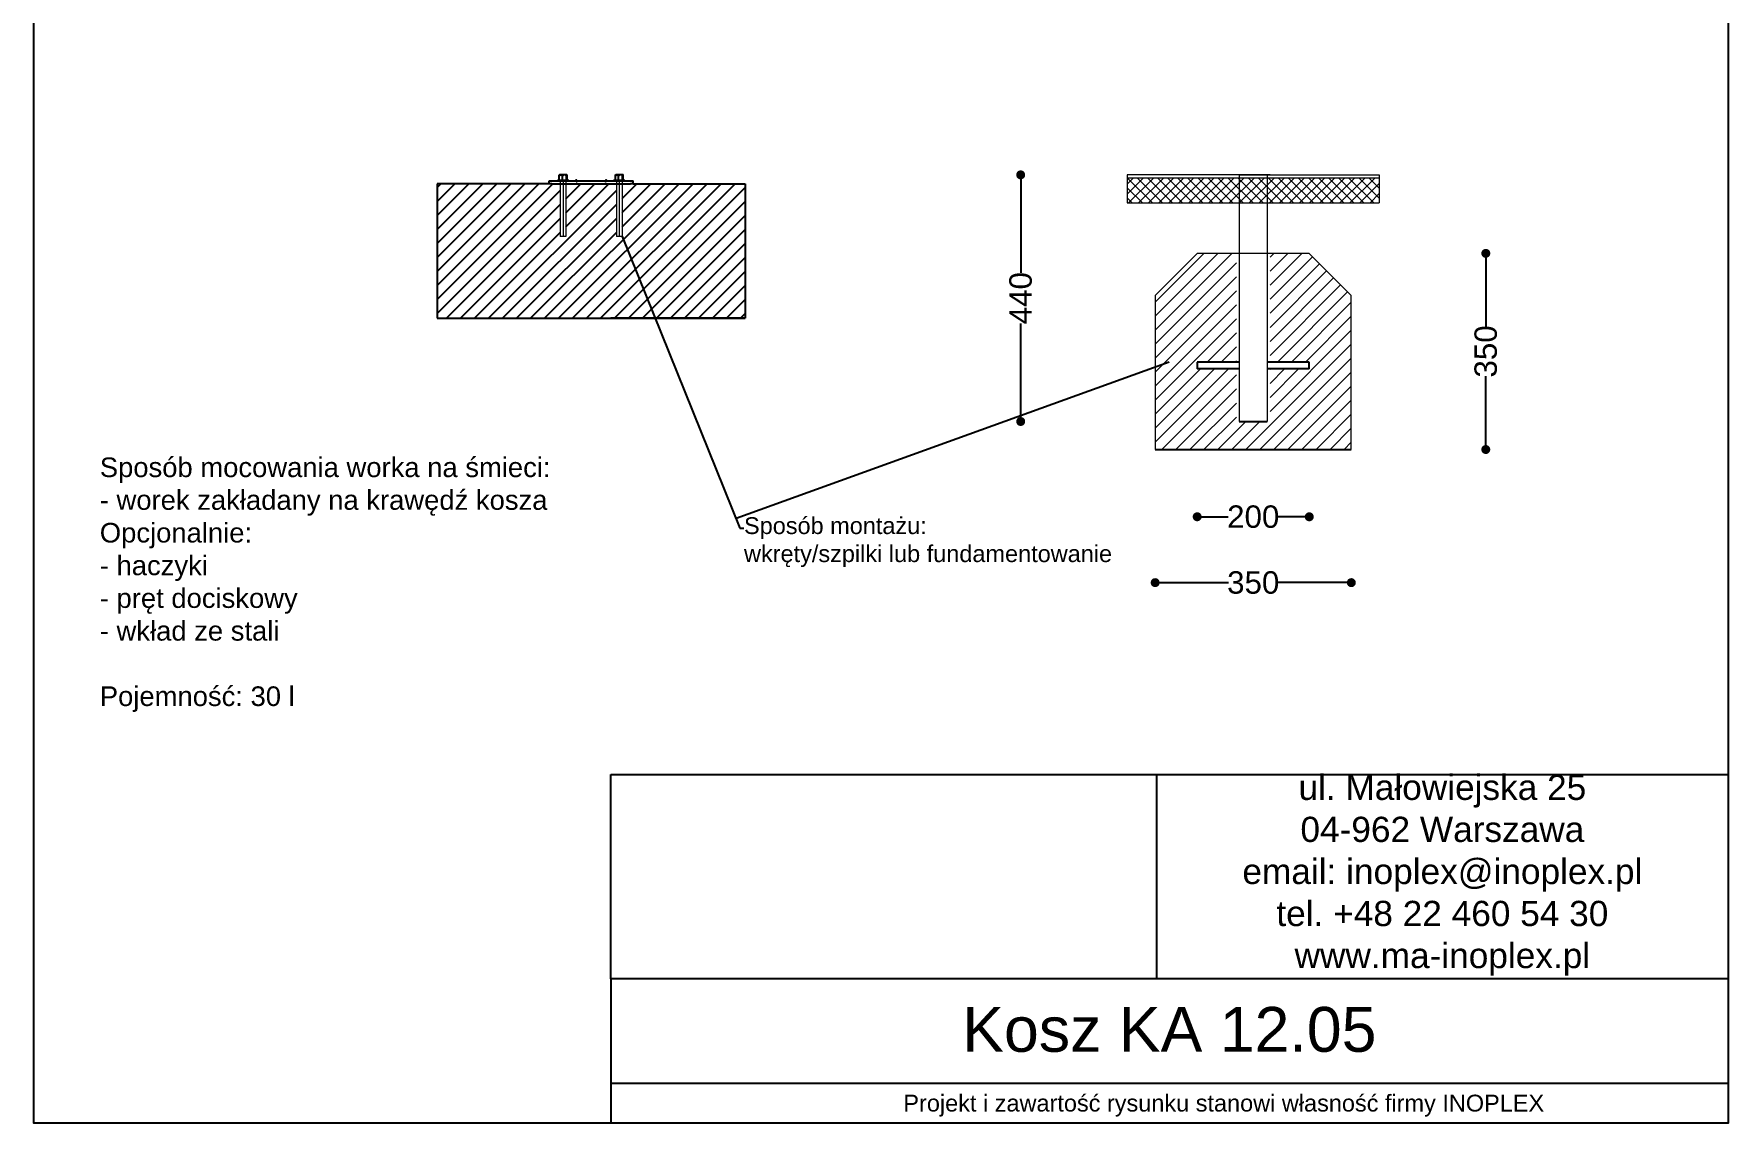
# Model space of a CAD drawing. Header units: millimetres. Extents: x -295 to 2728, y -773 to 3655.
# Drawn here: x -295 to 2728, y -773 to 1171 of the extents above; entities that cross this region are included whole.
import ezdxf
from ezdxf import colors
from ezdxf.entities.mleader import LeaderData, LeaderLine
from ezdxf.math import Vec2, Vec3

# ---------------------------------------------------------------- set-up
doc = ezdxf.new("R2010")
doc.units = ezdxf.units.MM
doc.header["$LTSCALE"] = 6
doc.layers.add('Krawędzie widoczneARTUR', color=7, linetype='Continuous', lineweight=50)
doc.layers.add('stal', color=7, linetype='Continuous', lineweight=20)
doc.styles.get("Standard").update_dxf_attribs({"font": 'arial.ttf'})
doc.dimstyles.get("Standard").update_dxf_attribs({"dimtxt": 0.18, "dimasz": 0.18, "dimexe": 0.18, "dimexo": 0.0625, "dimgap": 0.09, "dimtad": 0, "dimtih": 1, "dimtoh": 1, "dimdec": 4, "dimzin": 0, "dimdsep": 46, "dimtxsty": 'Standard', "dimcen": 0.09, "dimadec": 0, "dimazin": 0, "dimtfac": 1, "dimtdec": 4, "dimtofl": 0, "dimtmove": 0, "dimatfit": 3, "dimfxl": 0, "dimtolj": 1, "dimtzin": 0, "dimarcsym": 0})
picture_1 = doc.add_image_def('image1.png', size_in_pixel=(179, 67))

# ---------------------------------------------------------------- blocks, each defined once
blk = doc.blocks.new('_Dot')
at = {"color": 0, "linetype": 'ByBlock', "lineweight": -2}
blk.add_line((-0.5, 0), (-1, 0), dxfattribs=at)
at = {"color": 0, "linetype": 'ByBlock', "const_width": 0.5}
blk.add_lwpolyline([(-0.25, 0, 1), (0.25, 0, 1)], format="xyb", close=True, dxfattribs=at)
blk = doc.blocks.new('*D15')
at = {"color": 0, "lineweight": -2}
for p, q in [((1721.7, 191.7), (1836.5, 191.7)), ((2039.7, 191.7), (1924.9, 191.7))]:
    blk.add_line(p, q, dxfattribs=at)
at = {"layer": 'Defpoints', "color": 0}
for p in [(1705.7, 429.2), (2055.7, 429.2), (2055.7, 191.7)]:
    blk.add_point(p, dxfattribs=at)
at = {"color": 0, "lineweight": -2, "xscale": 16, "yscale": 16, "zscale": 16, "rotation": 180}
blk.add_blockref('_Dot', (1705.7, 191.7), dxfattribs=at)
at = {"color": 0, "lineweight": -2, "xscale": 16, "yscale": 16, "zscale": 16}
blk.add_blockref('_Dot', (2055.7, 191.7), dxfattribs=at)
at = {"color": 0, "lineweight": 15, "insert": (1880.7, 191.7), "char_height": 40, "attachment_point": 5}
blk.add_mtext('\\A1;350', dxfattribs=at)
blk = doc.blocks.new('*D16')
at = {"color": 0, "lineweight": -2}
for p, q in [((2295.7, 763.2), (2295.7, 648.4)), ((2295.7, 445.2), (2295.7, 560))]:
    blk.add_line(p, q, dxfattribs=at)
at = {"layer": 'Defpoints', "color": 0}
for p in [(2295.7, 779.2), (2295.7, 779.2), (2055.7, 429.2)]:
    blk.add_point(p, dxfattribs=at)
at = {"color": 0, "lineweight": -2, "xscale": 16, "yscale": 16, "zscale": 16}
for p, rotation in [((2295.7, 779.2), 90), ((2295.7, 429.2), 270)]:
    blk.add_blockref('_Dot', p, dxfattribs=dict(at, rotation=rotation))
at = {"color": 0, "lineweight": 15, "insert": (2295.7, 604.2), "char_height": 40, "attachment_point": 5, "rotation": 90}
blk.add_mtext('\\A1;350', dxfattribs=at)
blk = doc.blocks.new('*D18')
at = {"color": 0, "lineweight": -2}
for p, q in [((1465.7, 903.2), (1465.7, 744.2)), ((1465.7, 495.2), (1465.7, 654.2))]:
    blk.add_line(p, q, dxfattribs=at)
at = {"layer": 'Defpoints', "color": 0}
for p in [(1905.7, 919.2), (1465.7, 479.2), (1903.2, 479.2)]:
    blk.add_point(p, dxfattribs=at)
at = {"color": 0, "lineweight": -2, "xscale": 16, "yscale": 16, "zscale": 16}
for p, rotation in [((1465.7, 919.2), 90), ((1465.7, 479.2), 270)]:
    blk.add_blockref('_Dot', p, dxfattribs=dict(at, rotation=rotation))
at = {"color": 0, "lineweight": 15, "insert": (1465.7, 699.2), "char_height": 40, "attachment_point": 5, "rotation": 90}
blk.add_mtext('\\A1;440', dxfattribs=at)
blk = doc.blocks.new('*D21')
at = {"color": 0, "lineweight": -2}
for p, q in [((1796.7, 309.2), (1836.2, 309.2)), ((1964.7, 309.2), (1925.3, 309.2))]:
    blk.add_line(p, q, dxfattribs=at)
at = {"layer": 'Defpoints', "color": 0}
for p in [(1780.7, 573.2), (1980.7, 573.2), (1980.7, 309.2)]:
    blk.add_point(p, dxfattribs=at)
at = {"color": 0, "lineweight": -2, "xscale": 16, "yscale": 16, "zscale": 16, "rotation": 180}
blk.add_blockref('_Dot', (1780.7, 309.2), dxfattribs=at)
at = {"color": 0, "lineweight": -2, "xscale": 16, "yscale": 16, "zscale": 16}
blk.add_blockref('_Dot', (1980.7, 309.2), dxfattribs=at)
at = {"color": 0, "insert": (1880.7, 309.2), "char_height": 40, "attachment_point": 5}
blk.add_mtext('\\A1;200', dxfattribs=at)

msp = doc.modelspace()

# ---------------------------------------------------------------- hatches: boundary and pattern name
at = {"lineweight": 9}
h = msp.add_hatch(dxfattribs=at)
h.set_pattern_fill('ANSI37', color=256, scale=4)
h.set_pattern_definition([(45, (-233.35, -1237.744), (-8.980256, 8.980256), []), (135, (-233.35, -1237.744), (-8.980256, -8.980256), [])])
h.paths.add_polyline_path([(1855.7, 914.2), (1655.7, 914.2), (1655.7, 869.2), (1855.7, 869.2)])
h.paths.add_polyline_path([(1905.7, 914.2), (1855.7, 914.2), (1855.7, 869.2), (1905.7, 869.2)])
h.paths.add_polyline_path([(2105.7, 914.2), (1905.7, 914.2), (1905.7, 869.2), (2105.7, 869.2)])
h = msp.add_hatch()
h.set_pattern_fill('JIS_WOOD', color=0, scale=25)
h.set_pattern_definition([(45, (365.14, 187.436), (-12.5, 12.5), [])])
h.paths.add_polyline_path([(424.3, 903.3), (424.3, 663.3), (974.3, 663.3), (974.3, 903.3), (774.3, 903.3), (769.3, 903.3), (754.5, 903.3), (754.5, 809.2), (744.2, 809.2), (744.2, 903.3), (654.3, 903.3), (654.3, 809.2), (644.1, 809.2), (644.1, 903.3), (629.3, 903.3), (624.3, 903.3)])
h = msp.add_hatch(dxfattribs=at)
h.set_pattern_fill('JIS_WOOD', color=256, scale=25)
h.set_pattern_definition([(45, (-15138.263, -11651.769), (-12.5, 12.5), [])])
h.paths.add_polyline_path([(1850.7, 779.2), (1780.7, 779.2), (1705.7, 704.2), (1705.7, 429.2), (1905.7, 429.2), (2055.7, 429.2), (2055.7, 704.2), (1980.7, 779.2), (1910.7, 779.2), (1910.7, 585.2), (1980.7, 585.2), (1980.7, 573.2), (1910.7, 573.2), (1910.7, 479.2), (1850.7, 479.2), (1850.7, 573.2), (1780.7, 573.2), (1780.7, 585.2), (1850.7, 585.2)])

# ---------------------------------------------------------------- linework, layer by layer
for p, q in [((1855.7, 919.2), (1655.7, 919.2)), ((1655.7, 919.2), (1655.7, 869.2)), ((1655.7, 919.2), (1655.7, 914.2)), ((1655.7, 914.2), (2105.7, 914.2)), ((1910.7, 919.2), (1850.7, 919.2)), ((1905.7, 919.2), (1855.7, 919.2)), ((1855.7, 919.2), (1905.7, 919.2)), ((1855.7, 919.2), (1855.7, 479.2)), ((1905.7, 919.2), (2105.7, 919.2)), ((1905.7, 919.2), (1905.7, 479.2)), ((2105.7, 919.2), (2105.7, 869.2)), ((1655.7, 869.2), (2105.7, 869.2)), ((1705.7, 704.2), (1780.7, 779.2)), ((1980.7, 779.2), (1780.7, 779.2)), ((2055.7, 704.2), (1980.7, 779.2)), ((1705.7, 704.2), (1705.7, 429.2)), ((2055.7, 429.2), (2055.7, 704.2))]:
    msp.add_line(p, q, dxfattribs=at)
for p, q in [((624.3, 903.3), (424.3, 903.3)), ((424.3, 903.3), (424.3, 663.3)), ((774.3, 903.3), (974.3, 903.3)), ((974.3, 903.3), (974.3, 663.3)), ((424.3, 663.3), (974.3, 663.3)), ((974.3, 663.3), (734.3, 663.3)), ((1730.7, 585.2), (957.9, 306)), ((1855.7, 479.2), (1905.7, 479.2)), ((1705.7, 429.2), (2055.7, 429.2)), ((734.2, -515.4), (734.2, -150.9)), ((928, -150.9), (2728.1, -150.9)), ((2728.1, -150.9), (2728.1, -515.4)), ((734.2, -515.4), (734.2, -772.6)), ((2728.1, -515.4), (928, -515.4)), ((2727.9, -702.1), (734.2, -702.1))]:
    msp.add_line(p, q)
msp.add_lwpolyline([(-295.2, 3654.7), (2728.1, 3654.7), (2728.1, -772.6), (-295.2, -772.6)], close=True)
at = {"layer": 'Krawędzie widoczneARTUR', "lineweight": 25}
for p, q in [((624.3, 904.3), (624.3, 908.3)), ((624.3, 908.3), (632.3, 908.3)), ((624.3, 903.3), (624.3, 908.3)), ((632.3, 908.3), (766.3, 908.3)), ((659.3, 909.2), (639.2, 909.2)), ((639.2, 909.2), (639.2, 908.3)), ((642.3, 910), (642.3, 917)), ((643.6, 919.5), (643, 919.5)), ((655.5, 919.5), (643.6, 919.5)), ((648.2, 910), (648.2, 917)), ((655.2, 910), (655.2, 917)), ((656.3, 910), (656.3, 917)), ((659.3, 909.2), (659.3, 908.3)), ((759.5, 909.2), (739.3, 909.2)), ((739.3, 909.2), (739.3, 908.3)), ((742.4, 910), (742.4, 917)), ((743.7, 919.5), (743.2, 919.5)), ((755.7, 919.5), (743.7, 919.5)), ((748.3, 910), (748.3, 917)), ((755.3, 910), (755.3, 917)), ((756.4, 910), (756.4, 917)), ((759.5, 909.2), (759.5, 908.3)), ((766.3, 908.3), (774.3, 908.3)), ((774.3, 904.3), (774.3, 908.3)), ((774.3, 903.3), (774.3, 908.3)), ((629.3, 903.3), (624.3, 903.3)), ((629.3, 903.3), (769.3, 903.3)), ((774.3, 903.3), (769.3, 903.3)), ((1780.7, 585.2), (1780.7, 573.2)), ((1855.7, 585.2), (1780.7, 585.2)), ((1980.7, 585.2), (1905.7, 585.2)), ((1980.7, 573.2), (1980.7, 585.2)), ((1855.7, 573.2), (1780.7, 573.2)), ((1980.7, 573.2), (1905.7, 573.2))]:
    msp.add_line(p, q, dxfattribs=at)
at = {"layer": 'Krawędzie widoczneARTUR', "lineweight": 25, "flags": 128}
for points in [[(642.3, 917), (642.3, 917.1), (642.3, 917.3), (642.3, 917.4), (642.3, 917.5), (642.3, 917.7), (642.3, 917.8), (642.3, 917.9), (642.4, 918.1), (642.4, 918.2), (642.4, 918.3), (642.4, 918.4), (642.4, 918.5), (642.4, 918.6), (642.5, 918.7), (642.5, 918.7), (642.5, 918.8), (642.5, 918.9), (642.5, 918.9), (642.6, 919), (642.6, 919), (642.6, 919.1), (642.6, 919.1), (642.7, 919.1), (642.7, 919.2)], [(642.5, 917.6), (642.5, 917.6), (642.5, 917.6), (642.5, 917.5), (642.4, 917.5), (642.4, 917.5), (642.4, 917.4), (642.4, 917.4), (642.4, 917.4), (642.4, 917.4), (642.4, 917.3), (642.4, 917.3), (642.4, 917.3), (642.4, 917.3), (642.3, 917.2), (642.3, 917.2), (642.3, 917.2), (642.3, 917.2), (642.3, 917.1), (642.3, 917.1), (642.3, 917.1), (642.3, 917), (642.3, 917), (642.3, 917), (642.3, 917)], [(642.3, 910), (642.3, 910), (642.3, 909.9), (642.3, 909.9), (642.3, 909.9), (642.3, 909.8), (642.3, 909.8), (642.3, 909.8), (642.3, 909.7), (642.3, 909.7), (642.3, 909.7), (642.3, 909.6), (642.3, 909.6), (642.3, 909.6), (642.3, 909.5), (642.3, 909.5), (642.3, 909.5), (642.3, 909.4), (642.4, 909.4), (642.4, 909.4), (642.4, 909.4), (642.4, 909.3), (642.4, 909.3), (642.4, 909.3), (642.4, 909.2)], [(642.5, 917.6), (642.6, 917.9), (642.8, 918.1), (643, 918.4), (643.2, 918.6), (643.4, 918.7), (643.6, 918.9), (643.9, 919), (644.1, 919.1), (644.4, 919.2), (644.6, 919.2), (644.9, 919.2), (645.1, 919.2), (645.4, 919.2), (645.6, 919.2), (645.9, 919.2), (646.2, 919.1), (646.4, 919.1), (646.7, 919), (646.9, 918.8), (647.2, 918.6), (647.5, 918.3), (647.8, 917.9), (648, 917.5), (648.2, 917)], [(642.7, 919.2), (642.8, 919.3), (643, 919.5)], [(655.2, 917), (655, 917.3), (654.9, 917.7), (654.7, 918), (654.4, 918.3), (654.1, 918.5), (653.8, 918.7), (653.5, 918.9), (653.2, 919), (652.8, 919.1), (652.4, 919.2), (652.1, 919.2), (651.7, 919.2), (651.3, 919.2), (651, 919.2), (650.6, 919.1), (650.2, 919), (649.9, 918.9), (649.5, 918.8), (649.2, 918.5), (648.9, 918.3), (648.7, 918), (648.5, 917.7), (648.3, 917.3), (648.2, 917)], [(648.2, 910), (648.2, 910), (648.2, 909.9), (648.2, 909.9), (648.2, 909.9), (648.2, 909.8), (648.2, 909.8), (648.2, 909.8), (648.2, 909.7), (648.2, 909.7), (648.2, 909.7), (648.2, 909.6), (648.2, 909.6), (648.2, 909.6), (648.2, 909.5), (648.2, 909.5), (648.2, 909.5), (648.2, 909.4), (648.2, 909.4), (648.2, 909.4), (648.2, 909.4), (648.2, 909.3), (648.2, 909.3), (648.2, 909.3), (648.2, 909.2)], [(655.2, 910), (655.2, 910), (655.2, 909.9), (655.2, 909.9), (655.2, 909.9), (655.2, 909.8), (655.2, 909.8), (655.2, 909.8), (655.2, 909.7), (655.2, 909.7), (655.2, 909.7), (655.1, 909.6), (655.1, 909.6), (655.1, 909.6), (655.1, 909.5), (655.1, 909.5), (655.1, 909.5), (655.1, 909.4), (655.1, 909.4), (655.1, 909.4), (655.1, 909.4), (655.1, 909.3), (655.1, 909.3), (655.1, 909.3), (655, 909.2)], [(656.3, 917), (656.3, 917.3), (656.2, 917.7), (656.2, 918), (656.2, 918.3), (656.1, 918.5), (656.1, 918.7), (656, 918.9), (656, 919), (655.9, 919.1), (655.8, 919.2), (655.8, 919.2), (655.7, 919.2), (655.7, 919.2), (655.6, 919.2), (655.6, 919.1), (655.5, 919), (655.4, 918.9), (655.4, 918.7), (655.3, 918.5), (655.3, 918.3), (655.3, 918), (655.2, 917.7), (655.2, 917.3), (655.2, 917)], [(655.5, 919.5), (655.7, 919.3), (655.9, 919.2)], [(656.3, 910), (656.3, 910), (656.3, 909.9), (656.3, 909.9), (656.3, 909.9), (656.3, 909.8), (656.3, 909.8), (656.3, 909.8), (656.3, 909.7), (656.3, 909.7), (656.2, 909.7), (656.2, 909.6), (656.2, 909.6), (656.2, 909.6), (656.2, 909.5), (656.2, 909.5), (656.2, 909.5), (656.2, 909.4), (656.2, 909.4), (656.2, 909.4), (656.2, 909.4), (656.2, 909.3), (656.1, 909.3), (656.1, 909.3), (656.1, 909.2)], [(742.4, 917), (742.4, 917.1), (742.4, 917.3), (742.4, 917.4), (742.5, 917.5), (742.5, 917.7), (742.5, 917.8), (742.5, 917.9), (742.5, 918.1), (742.5, 918.2), (742.5, 918.3), (742.6, 918.4), (742.6, 918.5), (742.6, 918.6), (742.6, 918.7), (742.6, 918.7), (742.7, 918.8), (742.7, 918.9), (742.7, 918.9), (742.7, 919), (742.7, 919), (742.8, 919.1), (742.8, 919.1), (742.8, 919.1), (742.8, 919.2)], [(742.6, 917.6), (742.6, 917.6), (742.6, 917.6), (742.6, 917.5), (742.6, 917.5), (742.6, 917.5), (742.6, 917.4), (742.6, 917.4), (742.6, 917.4), (742.6, 917.4), (742.5, 917.3), (742.5, 917.3), (742.5, 917.3), (742.5, 917.3), (742.5, 917.2), (742.5, 917.2), (742.5, 917.2), (742.5, 917.2), (742.5, 917.1), (742.5, 917.1), (742.5, 917.1), (742.4, 917), (742.4, 917), (742.4, 917), (742.4, 917)], [(742.4, 910), (742.4, 910), (742.4, 909.9), (742.4, 909.9), (742.4, 909.9), (742.4, 909.8), (742.4, 909.8), (742.4, 909.8), (742.4, 909.7), (742.4, 909.7), (742.4, 909.7), (742.5, 909.6), (742.5, 909.6), (742.5, 909.6), (742.5, 909.5), (742.5, 909.5), (742.5, 909.5), (742.5, 909.4), (742.5, 909.4), (742.5, 909.4), (742.5, 909.4), (742.5, 909.3), (742.6, 909.3), (742.6, 909.3), (742.6, 909.2)], [(742.6, 917.6), (742.8, 917.9), (742.9, 918.1), (743.1, 918.4), (743.3, 918.6), (743.5, 918.7), (743.8, 918.9), (744, 919), (744.3, 919.1), (744.5, 919.2), (744.8, 919.2), (745, 919.2), (745.3, 919.2), (745.5, 919.2), (745.8, 919.2), (746.1, 919.2), (746.3, 919.1), (746.6, 919.1), (746.8, 919), (747.1, 918.8), (747.3, 918.6), (747.7, 918.3), (747.9, 917.9), (748.2, 917.5), (748.3, 917)], [(742.8, 919.2), (743, 919.3), (743.2, 919.5)], [(755.3, 917), (755.2, 917.3), (755, 917.7), (754.8, 918), (754.6, 918.3), (754.3, 918.5), (754, 918.7), (753.7, 918.9), (753.3, 919), (752.9, 919.1), (752.6, 919.2), (752.2, 919.2), (751.9, 919.2), (751.5, 919.2), (751.1, 919.2), (750.7, 919.1), (750.4, 919), (750, 918.9), (749.7, 918.8), (749.4, 918.5), (749.1, 918.3), (748.9, 918), (748.6, 917.7), (748.5, 917.3), (748.3, 917)], [(748.3, 910), (748.3, 910), (748.3, 909.9), (748.3, 909.9), (748.3, 909.9), (748.3, 909.8), (748.3, 909.8), (748.3, 909.8), (748.3, 909.7), (748.3, 909.7), (748.3, 909.7), (748.3, 909.6), (748.3, 909.6), (748.3, 909.6), (748.3, 909.5), (748.3, 909.5), (748.3, 909.5), (748.3, 909.4), (748.3, 909.4), (748.3, 909.4), (748.3, 909.4), (748.3, 909.3), (748.3, 909.3), (748.3, 909.3), (748.4, 909.2)], [(755.3, 910), (755.3, 910), (755.3, 909.9), (755.3, 909.9), (755.3, 909.9), (755.3, 909.8), (755.3, 909.8), (755.3, 909.8), (755.3, 909.7), (755.3, 909.7), (755.3, 909.7), (755.3, 909.6), (755.3, 909.6), (755.3, 909.6), (755.3, 909.5), (755.3, 909.5), (755.3, 909.5), (755.3, 909.4), (755.3, 909.4), (755.2, 909.4), (755.2, 909.4), (755.2, 909.3), (755.2, 909.3), (755.2, 909.3), (755.2, 909.2)], [(756.4, 917), (756.4, 917.3), (756.4, 917.7), (756.3, 918), (756.3, 918.3), (756.3, 918.5), (756.2, 918.7), (756.2, 918.9), (756.1, 919), (756.1, 919.1), (756, 919.2), (755.9, 919.2), (755.9, 919.2), (755.8, 919.2), (755.8, 919.2), (755.7, 919.1), (755.7, 919), (755.6, 918.9), (755.5, 918.7), (755.5, 918.5), (755.5, 918.3), (755.4, 918), (755.4, 917.7), (755.4, 917.3), (755.3, 917)], [(755.7, 919.5), (755.9, 919.3), (756, 919.2)], [(756.4, 910), (756.4, 910), (756.4, 909.9), (756.4, 909.9), (756.4, 909.9), (756.4, 909.8), (756.4, 909.8), (756.4, 909.8), (756.4, 909.7), (756.4, 909.7), (756.4, 909.7), (756.4, 909.6), (756.4, 909.6), (756.4, 909.6), (756.4, 909.5), (756.4, 909.5), (756.4, 909.5), (756.4, 909.4), (756.3, 909.4), (756.3, 909.4), (756.3, 909.4), (756.3, 909.3), (756.3, 909.3), (756.3, 909.3), (756.3, 909.2)]]:
    msp.add_lwpolyline(points, dxfattribs=at)
at = {"layer": 'Krawędzie widoczneARTUR'}
for centre, start, end in [((672.5, 910.1), 270, 0), ((726.1, 910.1), 180, 270)]:
    msp.add_arc(centre, 1.8, start, end, dxfattribs=at)
at = {"layer": 'stal', "lineweight": 15}
for p, q in [((644.1, 908.3), (644.1, 809.2)), ((649.1, 908.3), (649.1, 809.2)), ((654.3, 908.3), (654.3, 809.2)), ((744.2, 908.3), (744.2, 809.2)), ((749.2, 908.3), (749.2, 809.2)), ((754.5, 908.3), (754.5, 809.2)), ((654.3, 809.2), (644.1, 809.2)), ((754.5, 809.2), (744.2, 809.2))]:
    msp.add_line(p, q, dxfattribs=at)

# ---------------------------------------------------------------- texts
for s, width, gutter_width, heights, insert, char_height, attachment_point in [('Sposób mocowania worka na śmieci:\\P- worek zakładany na krawędź kosza\\POpcjonalnie:\\P- haczyki\\P- pręt dociskowy\\P- wkład ze stali\\P\\PPojemność: 30 l', 848.155, 1, [0], (-177.6, 415), 35, 1), ('ul. Małowiejska 25\\P04-962 Warszawa\\Pemail: inoplex@inoplex.pl\\Ptel. +48 22 460 54 30\\Pwww.ma-inoplex.pl', 1019.877, 1, [432.7], (2218.2, -330.3), 45, 5), ('Kosz KA 12.05', 1993.625, 1, [0], (1731, -605.9), 80, 5), ('Projekt i zawartość rysunku stanowi własność firmy INOPLEX ', 1800.088, 12.5, [70.5], (1828.1, -741.4), 30, 5)]:
    msp.add_mtext_dynamic_manual_height_columns(s, width=width, gutter_width=gutter_width, heights=heights, dxfattribs=dict(insert=insert, char_height=char_height, attachment_point=attachment_point))

# ---------------------------------------------------------------- dimensions: what is measured, and where the dimension line sits
at = {"lineweight": 15}
for base, p1, p2, picture, middle in [((1465.7, 479.2), (1905.7, 919.2), (1903.2, 479.2), '*D18', (1465.7, 699.2)), ((2295.7, 779.2), (2055.7, 429.2), (2295.7, 779.2), '*D16', (2295.7, 604.2))]:
    dim = msp.add_linear_dim(base=base, p1=p1, p2=p2, angle=90, dimstyle='Standard', override={"dimtxt": 40, "dimasz": 16, "dimtih": 0, "dimtoh": 0, "dimdec": 0, "dimblk": 'Dot', "dimse1": 1, "dimse2": 1, "dimtdec": 0}, dxfattribs=at)
    dim.commit()
    dim.dimension.update_dxf_attribs({"geometry": picture, "text_midpoint": middle})
dim = msp.add_linear_dim(base=(1980.7, 309.2), p1=(1780.7, 573.2), p2=(1980.7, 573.2), dimstyle='Standard', override={"dimtxt": 40, "dimasz": 16, "dimtih": 0, "dimtoh": 0, "dimdec": 0, "dimblk": 'Dot', "dimse1": 1, "dimse2": 1, "dimtdec": 0})
dim.commit()
dim.dimension.update_dxf_attribs({"geometry": '*D21', "text_midpoint": (1880.7, 309.2)})
dim = msp.add_linear_dim(base=(2055.7, 191.7), p1=(1705.7, 429.2), p2=(2055.7, 429.2), dimstyle='Standard', override={"dimtxt": 40, "dimasz": 16, "dimtih": 0, "dimtoh": 0, "dimdec": 0, "dimblk": 'Dot', "dimse1": 1, "dimse2": 1, "dimtdec": 0}, dxfattribs=at)
dim.commit()
dim.dimension.update_dxf_attribs({"geometry": '*D15', "text_midpoint": (1880.7, 191.7)})

# ---------------------------------------------------------------- pictures from other files: only their frames are drawn
image = msp.add_image(picture_1, insert=(734.2, -515.4), size_in_units=(974, 364.6))
image.dxf.flags = 7

# ---------------------------------------------------------------- leaders
ml = msp.add_multileader_mtext('Standard')
ml.set_content('Sposób montażu: \\Pwkręty/szpilki lub fundamentowanie', color=256)
ml.set_leader_properties()
ml.build(insert=Vec2(0, 0))
ml.multileader.update_dxf_attribs({"text_right_attachment_type": 6, "dogleg_length": 0.36, "arrow_head_size": 0.18})
ctx = ml.context
ctx.base_point, ctx.char_height, ctx.arrow_head_size, ctx.landing_gap_size, ctx.plane_origin = Vec3(971.9, 289), 30, 0.18, 0.09, Vec3(1122.5, 1190.8)
ctx.right_attachment = 6
notes = []
notes.append((ctx, [(0, (1, 1, 0), (964.7, 289), (1, 0), 7.22, [(0, [(754.5, 809.2)], 0, [])])]))
ctx.mtext.insert, ctx.mtext.width, ctx.mtext.flow_direction = Vec3(972, 308.4), 677.906, 5
for ctx, leaders in notes:
    for number, flags, end, landing, length, lines in leaders:
        leader = LeaderData()
        leader.index, (leader.has_last_leader_line, leader.has_dogleg_vector, leader.attachment_direction) = number, flags
        leader.last_leader_point, leader.dogleg_vector, leader.dogleg_length = Vec3(end), Vec3(landing), length
        for number, points, colour, breaks in lines:
            line = LeaderLine()
            line.index, line.vertices, line.color, line.breaks = number, Vec3.list(points), colors.encode_raw_color(colour), breaks
            leader.lines.append(line)
        ctx.leaders.append(leader)

doc.saveas('drawing.dxf')
